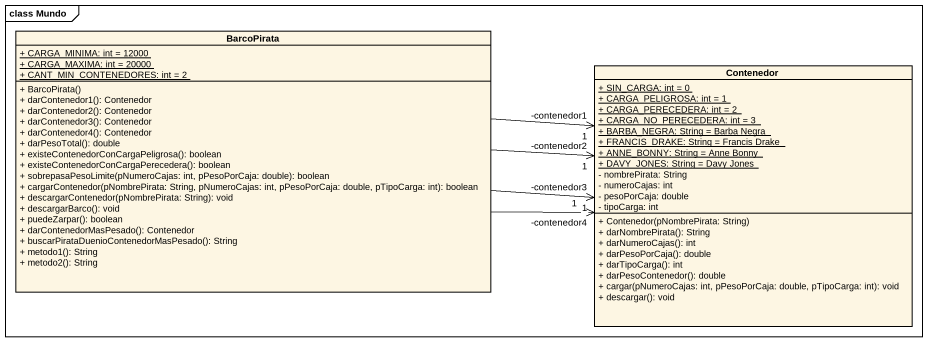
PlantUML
@startuml
mainframe class Mundo
hide circle
hide empty members
skinparam classAttributeIconSize 0
class BarcoPirata {
  {static} + CARGA_MINIMA: int = 12000
  {static} + CARGA_MAXIMA: int = 20000
  {static} + CANT_MIN_CONTENEDORES: int = 2
  + BarcoPirata()
  + darContenedor1(): Contenedor
  + darContenedor2(): Contenedor
  + darContenedor3(): Contenedor
  + darContenedor4(): Contenedor
  + darPesoTotal(): double
  + existeContenedorConCargaPeligrosa(): boolean
  + existeContenedorConCargaPerecedera(): boolean
  + sobrepasaPesoLimite(pNumeroCajas: int, pPesoPorCaja: double): boolean
  + cargarContenedor(pNombrePirata: String, pNumeroCajas: int, pPesoPorCaja: double, pTipoCarga: int): boolean
  + descargarContenedor(pNombrePirata: String): void
  + descargarBarco(): void
  + puedeZarpar(): boolean
  + darContenedorMasPesado(): Contenedor
  + buscarPirataDuenioContenedorMasPesado(): String
  + metodo1(): String
  + metodo2(): String
}
class Contenedor {
  {static} + SIN_CARGA: int = 0
  {static} + CARGA_PELIGROSA: int = 1
  {static} + CARGA_PERECEDERA: int = 2
  {static} + CARGA_NO_PERECEDERA: int = 3
  {static} + BARBA_NEGRA: String = Barba Negra
  {static} + FRANCIS_DRAKE: String = Francis Drake
  {static} + ANNE_BONNY: String = Anne Bonny
  {static} + DAVY_JONES: String = Davy Jones
  - nombrePirata: String
  - numeroCajas: int
  - pesoPorCaja: double
  - tipoCarga: int
  + Contenedor(pNombrePirata: String)
  + darNombrePirata(): String
  + darNumeroCajas(): int
  + darPesoPorCaja(): double
  + darTipoCarga(): int
  + darPesoContenedor(): double
  + cargar(pNumeroCajas: int, pPesoPorCaja: double, pTipoCarga: int): void
  + descargar(): void
}
BarcoPirata -right-> "-contenedor1\n1" Contenedor
BarcoPirata -right-> "-contenedor2\n1" Contenedor
BarcoPirata -right-> "-contenedor3\n1" Contenedor
BarcoPirata -right-> "-contenedor4\n1" Contenedor
@enduml
